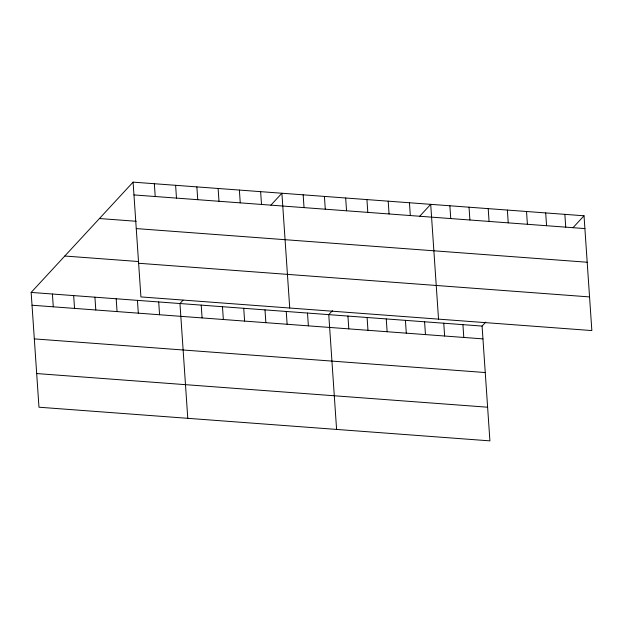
<?xml version="1.0" encoding="UTF-8"?>
<svg xmlns="http://www.w3.org/2000/svg" width="623" height="623" viewBox="0 0 623 623"><rect width="100%" height="100%" fill="white"/><g stroke="black" fill="none" stroke-linecap="round" stroke-linejoin="round"><path stroke-width="0.93" d="M485.753 322.114L482.085 326.078L489.912 440.866L38.976 407.216L31.15 292.428L133.088 182.134L584.024 215.784L591.85 330.572L140.915 296.922L133.088 182.134M183.014 300.224L179.961 303.533L187.78 418.321M270.888 205.146L281.9 193.239L289.726 308.019M332.441 310.667L328.765 314.638L336.591 429.426M419.7 216.251L430.703 204.344L438.53 319.124M573.012 227.691L584.024 215.784M133.961 194.929L584.896 228.579M99.446 218.533L136.172 221.274M136.258 228.586L587.193 262.236M64.792 256.03L138.228 261.512M138.618 263.264L589.553 296.914M31.15 292.428L482.085 326.078M32.022 305.231L482.957 338.881M34.32 338.889L485.255 372.538M36.679 373.559L487.614 407.208M564.859 214.351L565.731 227.146M545.693 212.918L546.566 225.721M526.528 211.493L527.401 224.288M507.363 210.06L508.236 222.855M488.198 208.627L489.071 221.43M469.033 207.202L469.906 219.997M462.92 324.653L463.792 337.448M449.868 205.769L450.74 218.564M443.755 323.22L444.627 336.015M424.59 321.795L425.462 334.59M409.451 202.755L410.323 215.55M405.425 320.362L406.297 333.157M388.191 201.167L389.064 213.962M386.26 318.929L387.132 331.724M366.931 199.578L367.804 212.381M367.095 317.504L367.967 330.299M345.672 197.997L346.544 210.792M347.93 316.071L348.802 328.866M324.412 196.409L325.284 209.203M303.16 194.82L304.032 207.623M307.505 313.058L308.377 325.852M286.253 311.469L287.125 324.264M260.64 191.65L261.512 204.445M264.993 309.88L265.865 322.675M239.38 190.062L240.252 202.857M243.733 308.292L244.605 321.094M218.12 188.481L218.992 201.276M222.473 306.711L223.346 319.506M196.868 186.892L197.74 199.687M201.213 305.122L202.086 317.917M175.608 185.304L176.48 198.098M154.348 183.715L155.22 196.518M158.701 301.953L159.574 314.747M137.442 300.364L138.314 313.159M116.182 298.775L117.054 311.57M94.922 297.194L95.794 309.989M73.67 295.606L74.542 308.401M52.41 294.017L53.282 306.812"/></g></svg>
